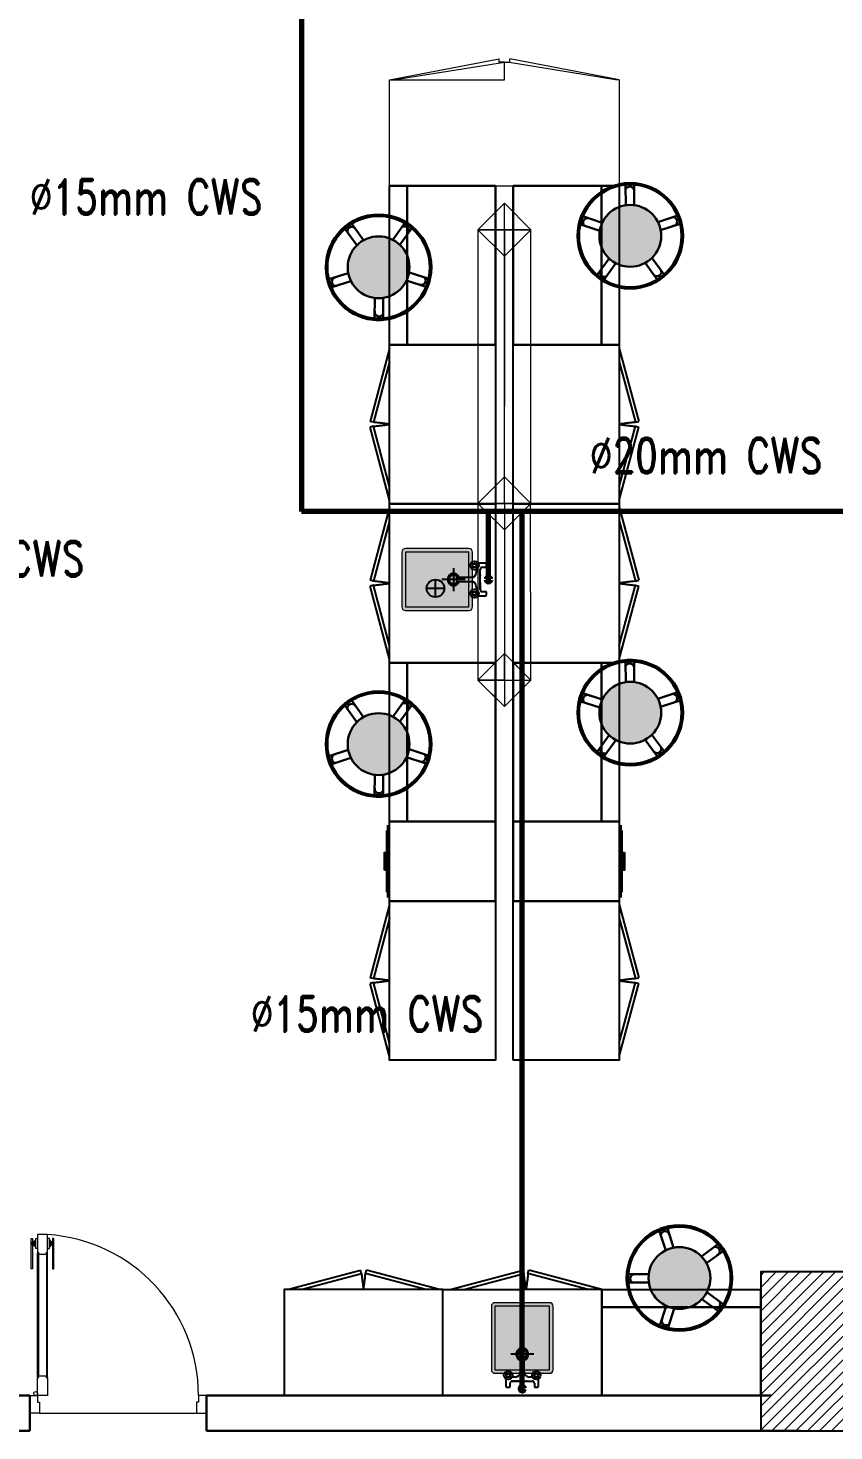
# Model space of a CAD drawing. Extents: x 800 to 995, y 398 to 804.
# Drawn here: x 901.81 to 906.37, y 526.09 to 534.03 of the extents above; entities that cross this region are included whole.
import ezdxf

# ---------------------------------------------------------------- set-up
doc = ezdxf.new("R2010")
doc.units = 0
doc.header["$MEASUREMENT"] = 0
doc.linetypes.add('ACAD_ISO02W100', pattern=[15, 12, -3])
doc.linetypes.add('DASHED', pattern=[19.05, 12.7, -6.35])
doc.layers.get('0').update_dxf_attribs({"color": 252, "linetype": 'CONTINUOUS', "lineweight": 30})
for name, color, linetype in [('-FUR', 252, 'CONTINUOUS'), ('LAYER8', 3, 'CONTINUOUS'), ('SAN', 2, 'CONTINUOUS')]:
    doc.layers.add(name, color=color, linetype=linetype)
for name, color, linetype, lineweight in [('Column', 6, 'CONTINUOUS', 25), ('DOOR', 30, 'CONTINUOUS', 9), ('hatch', 252, 'CONTINUOUS', 9), ('P-C-WATER', 5, 'CONTINUOUS', 70), ('P-TEXT', 1, 'CONTINUOUS', 25), ('Wall', 252, 'CONTINUOUS', 30), ('WINDOW', 252, 'CONTINUOUS', 5)]:
    doc.layers.add(name, color=color, linetype=linetype, lineweight=lineweight)
doc.styles.add('ROMANC', font='romand.shx')

# ---------------------------------------------------------------- blocks, each defined once
blk = doc.blocks.new('YY5Y5')
at = {"layer": 'SAN', "color": 1}
for p, q in [((433.83, 542.04), (433.83, 538.56)), ((435.73, 542.41), (434.2, 542.41)), ((435.73, 540.55), (435.73, 542.41)), ((446.18, 539.55), (436.73, 539.55)), ((443.04, 539.55), (446.16, 539.55)), ((447.16, 542.41), (447.16, 540.55)), ((448.69, 542.41), (447.16, 542.41)), ((449.07, 538.56), (449.07, 542.04)), ((434.16, 537.56), (433.7, 538.02)), ((434.16, 536.15), (433.7, 535.69)), ((435.58, 537.56), (436.04, 538.02)), ((435.58, 536.15), (436.04, 535.69)), ((436.72, 537.65), (438.25, 537.65)), ((440.5, 535.4), (440.5, 528.74)), ((442.4, 528.74), (442.4, 535.4)), ((444.65, 537.65), (446.18, 537.65)), ((447.32, 537.56), (446.86, 538.02)), ((447.32, 536.15), (446.86, 535.69)), ((448.74, 537.56), (449.2, 538.02)), ((448.74, 536.15), (449.2, 535.69)), ((440.87, 528.36), (442.03, 528.36))]:
    blk.add_line(p, q, dxfattribs=at)
at = {"layer": 'SAN', "color": 1, "linetype": 'Continuous'}
blk.add_line((439.23, 539.55), (439.86, 539.55), dxfattribs=at)
at = {"layer": 'SAN', "color": 2, "linetype": 'DASHED'}
for points in [[(441.45, 532.42), (441.45, 521.63)], [(436.06, 527.03), (446.84, 527.03)]]:
    blk.add_lwpolyline(points, dxfattribs=at)
at = {"layer": 'SAN', "color": 1}
for centre, radius in [((434.87, 536.85), 2), ((448.03, 536.85), 2), ((434.87, 536.85), 1), ((434.87, 536.85), 0.8), ((448.03, 536.85), 1), ((448.03, 536.85), 0.8)]:
    blk.add_circle(centre, radius, dxfattribs=at)
for centre, radius, start, end in [((434.2, 542.04), 0.375, 90, 180), ((436.73, 540.55), 1, 180, 270), ((446.16, 540.55), 1, 270, 0), ((448.69, 542.04), 0.375, 0, 90), ((438.25, 535.4), 2.25, 0, 90), ((444.65, 535.4), 2.25, 90, 180), ((441.45, 527.03), 2.86, 109.43194, 70.56806), ((441.45, 527.03), 2.08, 117.27647, 62.72353), ((440.87, 528.74), 0.375, 180, 270), ((442.03, 528.74), 0.375, 270, 360)]:
    blk.add_arc(centre, radius, start, end, dxfattribs=at)
blk = doc.blocks.new('fd')
at = {"layer": '-FUR'}
h = blk.add_hatch(color=254, dxfattribs=at)
h.paths.add_polyline_path([(1322.6636, 576.6994), (1322.3536, 576.6994), (1322.3536, 577.0594), (1322.6636, 577.0594)], flags=16)
edge = h.paths.add_edge_path()
edge.add_line((1322.6636, 576.6794), (1322.3536, 576.6794))
edge.add_arc((1322.3536, 576.6994), 0.02, 180, 270, ccw=False)
edge.add_line((1322.3336, 576.6994), (1322.3336, 577.0594))
edge.add_arc((1322.3536, 577.0594), 0.02, 90, 180, ccw=False)
edge.add_line((1322.3536, 577.0794), (1322.6636, 577.0794))
edge.add_arc((1322.6636, 577.0594), 0.02, 0, 90, ccw=False)
edge.add_line((1322.6836, 577.0594), (1322.6836, 576.6994))
edge.add_arc((1322.6636, 576.6994), 0.02, -90, 0, ccw=False)
blk.add_hatch(color=253, dxfattribs=at).paths.add_polyline_path([(1322.6636, 577.0594), (1322.6636, 576.6994), (1322.3536, 576.6994), (1322.3536, 577.0594)])
h = blk.add_hatch(color=251, dxfattribs=at)
h.paths.add_polyline_path([(1322.6337, 577.0294), (1322.6636, 577.0594), (1322.6636, 576.6994), (1322.6336, 576.7294)])
h.paths.add_polyline_path([(1322.6336, 576.7294), (1322.6636, 576.6994), (1322.3536, 576.6994), (1322.3836, 576.7294)])
h = blk.add_hatch(color=252, dxfattribs=at)
h.paths.add_polyline_path([(1322.3836, 577.0294), (1322.3536, 577.0594), (1322.6636, 577.0594), (1322.6337, 577.0294)])
h.paths.add_polyline_path([(1322.3836, 576.7294), (1322.3536, 576.6994), (1322.3536, 577.0594), (1322.3836, 577.0294)])
for p, q in [((1322.4784, 577.2056), (1322.0597, 577.2056)), ((1322.4784, 577.2056), (1322.9597, 577.2056)), ((1322.0597, 576.6056), (1322.5097, 576.6056)), ((1322.9597, 576.6056), (1322.5097, 576.6056))]:
    blk.add_line(p, q, dxfattribs=at)
at = {"layer": '-FUR', "linetype": 'ACAD_ISO02W100'}
for p, q in [((1322.0597, 577.2056), (1322.5097, 577.2056)), ((1322.9597, 577.2056), (1322.5097, 577.2056)), ((1322.0997, 576.6056), (1322.5133, 576.4948)), ((1322.177, 576.6056), (1322.5185, 576.5141)), ((1322.8824, 576.6056), (1322.541, 576.5141)), ((1322.9597, 576.6056), (1322.5462, 576.4948)), ((1322.5185, 576.5141), (1322.5133, 576.4948)), ((1322.541, 576.5141), (1322.5462, 576.4948))]:
    blk.add_line(p, q, dxfattribs=at)
for centre, start, end in [((1324.045, 576.3727), 171.26112, 174.70691), ((1321.0144, 576.3727), 5.29309, 8.73888)]:
    blk.add_arc(centre, 1.5331, start, end, dxfattribs=at)
for p, q in [((1322.0597, 577.2056), (1322.0597, 576.6056)), ((1322.9597, 577.2056), (1322.9597, 576.6056))]:
    blk.add_line(p, q)
blk.add_lwpolyline([(1322.6636, 576.6794), (1322.3536, 576.6794, -0.414214), (1322.3336, 576.6994), (1322.3336, 577.0594, -0.414214), (1322.3536, 577.0794), (1322.6636, 577.0794, -0.414214), (1322.6836, 577.0594), (1322.6836, 576.6994, -0.414214)], format="xyb", close=True)
blk.add_lwpolyline([(1322.6636, 576.6794), (1322.3536, 576.6794, -0.414214), (1322.3336, 576.6994), (1322.3336, 577.0594, -0.414214), (1322.3536, 577.0794), (1322.6636, 577.0794, -0.414214), (1322.6836, 577.0594), (1322.6836, 576.6994, -0.414214)], format="xyb", close=True)
blk.add_lwpolyline([(1322.6636, 576.6994), (1322.3536, 576.6994), (1322.3536, 577.0594), (1322.6636, 577.0594)], close=True)
at = {"extrusion": (0, 0, -1), "xscale": 0.0121000000000322, "yscale": 0.0121000000000322, "zscale": -0.0121}
blk.add_blockref('YY5Y5', (-1327.8502, 570.5947), dxfattribs=at)
blk = doc.blocks.new('juy')
blk.add_line((1322.9597, 577.2056), (1322.9597, 576.6056))
blk.add_blockref('fd', (0, 0))
blk = doc.blocks.new('vfd')
at = {"layer": '-FUR'}
h = blk.add_hatch(color=254, dxfattribs=at)
h.paths.add_polyline_path([(1316.635, 565.8296), (1316.635, 566.1396), (1316.275, 566.1396), (1316.275, 565.8296)], flags=16)
edge = h.paths.add_edge_path()
edge.add_line((1316.655, 565.8296), (1316.655, 566.1396))
edge.add_ellipse((1316.635, 566.1396), major_axis=(-0.0141, -0.0141), ratio=1, start_angle=135, end_angle=225)
edge.add_line((1316.635, 566.1596), (1316.275, 566.1596))
edge.add_ellipse((1316.275, 566.1396), major_axis=(-0.0141, -0.0141), ratio=1, start_angle=225, end_angle=315)
edge.add_line((1316.255, 566.1396), (1316.255, 565.8296))
edge.add_ellipse((1316.275, 565.8296), major_axis=(0.0141, -0.0141), ratio=1, start_angle=225, end_angle=315)
edge.add_line((1316.275, 565.8096), (1316.635, 565.8096))
edge.add_ellipse((1316.635, 565.8296), major_axis=(0.0141, -0.0141), ratio=1, start_angle=-45, end_angle=45)
blk.add_hatch(color=253, dxfattribs=at).paths.add_polyline_path([(1316.275, 565.8296), (1316.635, 565.8296), (1316.635, 566.1396), (1316.275, 566.1396)])
h = blk.add_hatch(color=251, dxfattribs=at)
h.paths.add_polyline_path([(1316.305, 565.8596), (1316.275, 565.8296), (1316.635, 565.8296), (1316.605, 565.8596)])
h.paths.add_polyline_path([(1316.605, 565.8596), (1316.635, 565.8296), (1316.635, 566.1396), (1316.605, 566.1096)])
h = blk.add_hatch(color=252, dxfattribs=at)
h.paths.add_polyline_path([(1316.305, 566.1096), (1316.275, 566.1396), (1316.275, 565.8296), (1316.305, 565.8596)])
h.paths.add_polyline_path([(1316.605, 566.1096), (1316.635, 566.1396), (1316.275, 566.1396), (1316.305, 566.1096)])
blk.add_lwpolyline([(1316.655, 565.8296), (1316.655, 566.1396, 0.414214), (1316.635, 566.1596), (1316.275, 566.1596, 0.414214), (1316.255, 566.1396), (1316.255, 565.8296, 0.414214), (1316.275, 565.8096), (1316.635, 565.8096, 0.414214)], format="xyb", close=True)
blk.add_lwpolyline([(1316.655, 565.8296), (1316.655, 566.1396, 0.414214), (1316.635, 566.1596), (1316.275, 566.1596, 0.414214), (1316.255, 566.1396), (1316.255, 565.8296, 0.414214), (1316.275, 565.8096), (1316.635, 565.8096, 0.414214)], format="xyb", close=True)
blk.add_lwpolyline([(1316.635, 565.8296), (1316.635, 566.1396), (1316.275, 566.1396), (1316.275, 565.8296)], close=True)
at = {"layer": 'LAYER8'}
for p, q in [((1316.465, 566.0846), (1316.465, 565.9846)), ((1316.415, 566.0346), (1316.515, 566.0346))]:
    blk.add_line(p, q, dxfattribs=at)
blk.add_circle((1316.465, 566.0346), 0.05, dxfattribs=at)
at = {"xscale": 0.0121, "yscale": 0.0121, "zscale": 0.0121, "rotation": 89.99999999999997}
blk.add_blockref('YY5Y5', (1322.7397, 560.6431), dxfattribs=at)

msp = doc.modelspace()

# ---------------------------------------------------------------- hatches: boundary and pattern name
h = msp.add_hatch(color=256)
h.set_gradient(color1=(132, 132, 132), name='SPHERICAL')
h.paths.add_polyline_path([(905.0434, 532.8558, 1), (905.3934, 532.8558, 1)])
h = msp.add_hatch(color=256)
h.set_gradient(color1=(132, 132, 132), name='SPHERICAL')
h.paths.add_polyline_path([(903.9681, 532.6778, 1), (903.6181, 532.6778, 1)])
h = msp.add_hatch(color=256)
h.set_gradient(color1=(132, 132, 132), name='SPHERICAL')
h.paths.add_polyline_path([(905.0434, 530.1558, 1), (905.3934, 530.1558, 1)])
h = msp.add_hatch(color=256)
h.set_gradient(color1=(132, 132, 132), name='SPHERICAL')
h.paths.add_polyline_path([(903.9681, 529.9778, 1), (903.6181, 529.9778, 1)])
h = msp.add_hatch(color=256)
h.set_gradient(color1=(132, 132, 132), name='SPHERICAL')
h.paths.add_polyline_path([(905.4969, 526.7797, 1), (905.4969, 527.1297, 1)])
at = {"layer": 'hatch'}
h = msp.add_hatch(dxfattribs=at)
h.set_pattern_fill('ANSI31', color=252, scale=0.015, style=0)
h.set_pattern_definition([(45, (1133.39005, 203.866713), (-0.0336759605, 0.0336759605), [])])
h.paths.add_polyline_path([(905.9579, 526.0888), (906.8579, 526.0888), (906.8579, 526.9888), (905.9579, 526.9888)])

# ---------------------------------------------------------------- linework, layer by layer
at = {"layer": '-FUR', "linetype": 'ACAD_ISO02W100'}
for p, q in [((903.8557, 532.2388), (903.8557, 533.1388)), ((905.1557, 533.1388), (905.1557, 532.2388)), ((903.8557, 532.2188), (903.7449, 531.8052)), ((904.4557, 532.2388), (904.4557, 531.3388)), ((904.5557, 531.3388), (904.5557, 532.2388)), ((905.1557, 532.2188), (905.2666, 531.8052)), ((903.8557, 532.1415), (903.7643, 531.8)), ((905.1557, 532.1415), (905.2472, 531.8)), ((903.7643, 531.8), (903.7449, 531.8052)), ((903.7643, 531.7775), (903.7449, 531.7723)), ((903.8557, 531.3588), (903.7449, 531.7723)), ((903.8557, 531.4361), (903.7643, 531.7775)), ((905.1557, 531.4361), (905.2472, 531.7775)), ((905.1557, 531.3588), (905.2666, 531.7723)), ((905.2472, 531.8), (905.2666, 531.8052)), ((905.2472, 531.7775), (905.2666, 531.7723)), ((903.8557, 531.3188), (903.7449, 530.9052)), ((904.4557, 531.3388), (904.4557, 530.4388)), ((904.5557, 530.4388), (904.5557, 531.3388)), ((905.1557, 531.3188), (905.2666, 530.9052)), ((903.8557, 531.2415), (903.7643, 530.9)), ((905.1557, 531.2415), (905.2472, 530.9)), ((903.7643, 530.9), (903.7449, 530.9052)), ((903.7643, 530.8775), (903.7449, 530.8723)), ((903.8557, 530.4588), (903.7449, 530.8723)), ((903.8557, 530.5361), (903.7643, 530.8775)), ((905.1557, 530.5361), (905.2472, 530.8775)), ((905.1557, 530.4588), (905.2666, 530.8723)), ((905.2472, 530.9), (905.2666, 530.9052)), ((905.2472, 530.8775), (905.2666, 530.8723)), ((903.8557, 529.5388), (903.8557, 530.4388)), ((905.1557, 530.4388), (905.1557, 529.5388)), ((904.4557, 529.0888), (904.4557, 529.5388)), ((904.5557, 529.5388), (904.5557, 529.0888)), ((903.8557, 529.0688), (903.7449, 528.6552)), ((904.4557, 529.0888), (904.4557, 528.1888)), ((904.5557, 528.1888), (904.5557, 529.0888)), ((905.1557, 529.0688), (905.2666, 528.6552)), ((903.8557, 528.9915), (903.7643, 528.65)), ((905.1557, 528.9915), (905.2472, 528.65)), ((903.7643, 528.65), (903.7449, 528.6552)), ((905.2472, 528.65), (905.2666, 528.6552)), ((903.7643, 528.6275), (903.7449, 528.6223)), ((903.8557, 528.2088), (903.7449, 528.6223)), ((903.8557, 528.2861), (903.7643, 528.6275)), ((905.1557, 528.2861), (905.2472, 528.6275)), ((905.1557, 528.2088), (905.2666, 528.6223)), ((905.2472, 528.6275), (905.2666, 528.6223)), ((903.2779, 526.8888), (903.6915, 526.9996)), ((903.3552, 526.8888), (903.6966, 526.9803)), ((903.6966, 526.9803), (903.6915, 526.9996)), ((903.7192, 526.9803), (903.7243, 526.9996)), ((904.0606, 526.8888), (903.7192, 526.9803)), ((904.1379, 526.8888), (903.7243, 526.9996)), ((905.0579, 526.8888), (905.9579, 526.8888)), ((903.2579, 526.2888), (904.1579, 526.2888))]:
    msp.add_line(p, q, dxfattribs=at)
at = {"layer": '-FUR'}
for p, q in [((903.8457, 529.1088), (903.8457, 529.5188)), ((905.1657, 529.5188), (905.1657, 529.1088)), ((903.8407, 529.1388), (903.8407, 529.4888)), ((905.1707, 529.4888), (905.1707, 529.1388))]:
    msp.add_line(p, q, dxfattribs=at)
for points in [[(904.4557, 532.2388), (904.4557, 531.3388), (903.8557, 531.3388), (903.8557, 532.2388)], [(904.5557, 531.3388), (904.5557, 532.2388), (905.1557, 532.2388), (905.1557, 531.3388)], [(904.4557, 531.3388), (904.4557, 530.4388), (903.8557, 530.4388), (903.8557, 531.3388)], [(904.5557, 530.4388), (904.5557, 531.3388), (905.1557, 531.3388), (905.1557, 530.4388)], [(903.8557, 529.0888), (903.8557, 529.5388), (904.4557, 529.5388), (904.4557, 529.0888)], [(905.1557, 529.5388), (905.1557, 529.0888), (904.5557, 529.0888), (904.5557, 529.5388)], [(904.4557, 529.0888), (904.4557, 528.1888), (903.8557, 528.1888), (903.8557, 529.0888)], [(904.5557, 528.1888), (904.5557, 529.0888), (905.1557, 529.0888), (905.1557, 528.1888)], [(903.2579, 526.2888), (904.1579, 526.2888), (904.1579, 526.8888), (903.2579, 526.8888)]]:
    msp.add_lwpolyline(points, close=True, dxfattribs=at)
at = {"layer": '-FUR', "color": 1}
for points in [[(903.8257, 529.2638), (903.8257, 529.3638), (903.8357, 529.3638), (903.8357, 529.2638)], [(905.1857, 529.3638), (905.1857, 529.2638), (905.1757, 529.2638), (905.1757, 529.3638)]]:
    msp.add_lwpolyline(points, close=True, dxfattribs=at)
at = {"layer": '-FUR', "linetype": 'ACAD_ISO02W100'}
for centre, start, end in [((903.6228, 530.2735), 81.26112, 84.70691), ((903.6228, 533.3041), 275.29309, 278.73888), ((905.3887, 530.2735), 95.29309, 98.73888), ((905.3887, 533.3041), 261.26112, 264.70691), ((903.6228, 529.3735), 81.26112, 84.70691), ((903.6228, 532.4041), 275.29309, 278.73888), ((905.3887, 529.3735), 95.29309, 98.73888), ((905.3887, 532.4041), 261.26112, 264.70691), ((903.6228, 527.1235), 81.26112, 84.70691), ((905.3887, 527.1235), 95.29309, 98.73888), ((903.6228, 530.1541), 275.29309, 278.73888), ((905.3887, 530.1541), 261.26112, 264.70691), ((905.2232, 527.1217), 185.29309, 188.73888), ((902.1926, 527.1217), 351.26112, 354.70691)]:
    msp.add_arc(centre, 1.5331, start, end, dxfattribs=at)
for p, q in [((904.4557, 533.1388), (903.8557, 533.1388)), ((903.8557, 533.1388), (903.9557, 533.1388)), ((903.9557, 533.1388), (903.9557, 532.2388)), ((904.4557, 532.2388), (904.4557, 533.1388)), ((905.1557, 533.1388), (904.5557, 533.1388)), ((904.5557, 533.1388), (904.5557, 532.2388)), ((905.0557, 532.2388), (905.0557, 533.1388)), ((905.1927, 533.0289), (905.1922, 533.1422)), ((905.2305, 533.1549), (905.203, 533.1548)), ((905.2401, 533.0295), (905.2406, 533.1449)), ((904.9377, 532.9598), (904.9293, 532.9336)), ((905.0599, 532.9301), (904.9503, 532.9663)), ((905.375, 532.9338), (905.4827, 532.9692)), ((905.5065, 532.9367), (905.4979, 532.9628)), ((903.6706, 532.8027), (903.6037, 532.8941)), ((903.6272, 532.9269), (903.605, 532.9106)), ((903.7086, 532.831), (903.6412, 532.9247)), ((903.8741, 532.8329), (903.9404, 532.9248)), ((903.9128, 532.8055), (903.981, 532.8986)), ((903.9788, 532.9126), (903.9565, 532.9286)), ((905.0458, 532.8849), (904.9379, 532.9195)), ((905.3902, 532.8888), (905.5001, 532.924)), ((905.0987, 532.7281), (905.0305, 532.635)), ((905.1374, 532.7007), (905.0711, 532.6088)), ((905.3029, 532.7026), (905.3703, 532.6089)), ((905.3409, 532.7309), (905.4078, 532.6395)), ((903.6213, 532.6448), (903.5113, 532.6096)), ((903.9657, 532.6487), (904.0736, 532.6141)), ((905.0327, 532.621), (905.055, 532.605)), ((905.3843, 532.6067), (905.4065, 532.623)), ((903.505, 532.5969), (903.5136, 532.5708)), ((903.6364, 532.5999), (903.5288, 532.5644)), ((903.9516, 532.6035), (904.0612, 532.5673)), ((904.0738, 532.5738), (904.0822, 532.6)), ((903.7714, 532.5041), (903.7709, 532.3887)), ((903.8188, 532.5047), (903.8192, 532.3914)), ((903.781, 532.3787), (903.8085, 532.3788)), ((903.8557, 532.2388), (904.4557, 532.2388)), ((904.5557, 532.2388), (905.1557, 532.2388)), ((905.1557, 532.2388), (905.0557, 532.2388)), ((904.4557, 530.4388), (903.8557, 530.4388)), ((903.8557, 530.4388), (903.9557, 530.4388)), ((903.9557, 530.4388), (903.9557, 529.5388)), ((904.4557, 529.5388), (904.4557, 530.4388)), ((905.1557, 530.4388), (904.5557, 530.4388)), ((904.5557, 530.4388), (904.5557, 529.5388)), ((905.0557, 529.5388), (905.0557, 530.4388)), ((905.1927, 530.3289), (905.1922, 530.4422)), ((905.2305, 530.4549), (905.203, 530.4548)), ((905.2401, 530.3295), (905.2406, 530.4449)), ((904.9377, 530.2598), (904.9293, 530.2336)), ((905.0599, 530.2301), (904.9503, 530.2663)), ((905.375, 530.2338), (905.4827, 530.2692)), ((905.5065, 530.2367), (905.4979, 530.2628)), ((903.6706, 530.1027), (903.6037, 530.1941)), ((903.6272, 530.2269), (903.605, 530.2106)), ((903.7086, 530.131), (903.6412, 530.2247)), ((903.8741, 530.1329), (903.9404, 530.2248)), ((903.9128, 530.1055), (903.981, 530.1986)), ((903.9788, 530.2126), (903.9565, 530.2286)), ((905.0458, 530.1849), (904.9379, 530.2195)), ((905.3902, 530.1888), (905.5001, 530.224)), ((905.0987, 530.0281), (905.0305, 529.935)), ((905.1374, 530.0007), (905.0711, 529.9088)), ((905.3029, 530.0026), (905.3703, 529.9089)), ((905.3409, 530.0309), (905.4078, 529.9395)), ((903.6213, 529.9448), (903.5113, 529.9096)), ((903.9657, 529.9487), (904.0736, 529.9141)), ((905.0327, 529.921), (905.055, 529.905)), ((905.3843, 529.9067), (905.4065, 529.923)), ((903.505, 529.8969), (903.5136, 529.8708)), ((903.6364, 529.8999), (903.5288, 529.8644)), ((903.9516, 529.9035), (904.0612, 529.8673)), ((904.0738, 529.8738), (904.0822, 529.9)), ((903.7714, 529.8041), (903.7709, 529.6887)), ((903.8188, 529.8047), (903.8192, 529.6914)), ((903.781, 529.6787), (903.8085, 529.6788)), ((903.8557, 529.5388), (904.4557, 529.5388)), ((904.5557, 529.5388), (905.1557, 529.5388)), ((905.1557, 529.5388), (905.0557, 529.5388)), ((905.419, 527.1114), (905.3836, 527.219)), ((905.4161, 527.2429), (905.3899, 527.2343)), ((905.4639, 527.1265), (905.4287, 527.2365)), ((905.6218, 527.0772), (905.7133, 527.1442)), ((905.746, 527.1206), (905.7297, 527.1428)), ((905.6501, 527.0392), (905.7438, 527.1066)), ((905.3232, 526.9764), (905.2078, 526.9769)), ((905.1979, 526.9669), (905.198, 526.9394)), ((905.3238, 526.929), (905.2105, 526.9286)), ((905.0579, 526.8888), (905.0579, 526.2888)), ((905.6246, 526.8351), (905.7177, 526.7668)), ((905.652, 526.8737), (905.7439, 526.8075)), ((905.9579, 526.2888), (905.9579, 526.8888)), ((905.9579, 526.8888), (905.9579, 526.7888)), ((905.9579, 526.7888), (905.0579, 526.7888)), ((905.4226, 526.7962), (905.3864, 526.6866)), ((905.4678, 526.7821), (905.4332, 526.6742)), ((905.7317, 526.7691), (905.7478, 526.7914)), ((905.3929, 526.674), (905.4191, 526.6656)), ((905.0579, 526.2888), (905.9579, 526.2888))]:
    msp.add_line(p, q)
for centre, radius in [((905.2184, 532.8558), 0.299), ((905.2184, 532.8558), 0.29), ((905.2184, 532.8558), 0.175), ((903.7931, 532.6778), 0.299), ((903.7931, 532.6778), 0.29), ((903.7931, 532.6778), 0.175), ((905.2184, 530.1558), 0.299), ((905.2184, 530.1558), 0.29), ((905.2184, 530.1558), 0.175), ((903.7931, 529.9778), 0.299), ((903.7931, 529.9778), 0.29), ((903.7931, 529.9778), 0.175), ((905.4969, 526.9547), 0.299), ((905.4969, 526.9547), 0.29), ((905.4969, 526.9547), 0.175)]:
    msp.add_circle(centre, radius)
for centre, radius, start, end in [((905.2054, 533.1419), 0.0131, 100.27962, 178.34598), ((905.2154, 533.1094), 0.025, 348.82483, 157.06505), ((905.2306, 533.1449), 0.01, 0.20885, 90.20885), ((904.9423, 532.9319), 0.0131, 172.27962, 250.34598), ((904.9472, 532.9567), 0.01, 72.20885, 162.20885), ((904.9762, 532.9313), 0.025, 60.82483, 229.06505), ((905.4586, 532.937), 0.025, 276.82483, 85.06505), ((905.4864, 532.9566), 0.0131, 28.27962, 106.34598), ((905.497, 532.9335), 0.01, 288.20885, 18.20885), ((903.6145, 532.9016), 0.0131, 136.27962, 214.34598), ((903.6417, 532.8812), 0.025, 24.82483, 193.06505), ((903.6331, 532.9188), 0.01, 36.20885, 126.20885), ((903.9398, 532.8847), 0.025, 312.82483, 121.06505), ((903.9508, 532.9168), 0.0131, 64.27962, 142.34598), ((903.9729, 532.9044), 0.01, 324.20885, 54.20885), ((903.5529, 532.5966), 0.025, 96.82483, 265.06505), ((904.0353, 532.6023), 0.025, 240.82483, 49.06505), ((905.0386, 532.6292), 0.01, 144.20885, 234.20885), ((905.0717, 532.6489), 0.025, 132.82483, 301.06505), ((905.3698, 532.6524), 0.025, 204.82483, 13.06505), ((905.397, 532.6321), 0.0131, 316.27962, 34.34598), ((903.5145, 532.6001), 0.01, 108.20885, 198.20885), ((903.5251, 532.577), 0.0131, 208.27962, 286.34598), ((904.0643, 532.5769), 0.01, 252.20885, 342.20885), ((904.0692, 532.6017), 0.0131, 352.27962, 70.34598), ((905.0607, 532.6168), 0.0131, 244.27962, 322.34598), ((905.3784, 532.6148), 0.01, 216.20885, 306.20885), ((903.7809, 532.3887), 0.01, 180.20885, 270.20885), ((903.7961, 532.4242), 0.025, 168.82483, 337.06505), ((903.8061, 532.3917), 0.0131, 280.27962, 358.34598), ((905.2054, 530.4419), 0.0131, 100.27962, 178.34598), ((905.2154, 530.4094), 0.025, 348.82483, 157.06505), ((905.2306, 530.4449), 0.01, 0.20885, 90.20885), ((904.9423, 530.2319), 0.0131, 172.27962, 250.34598), ((904.9472, 530.2567), 0.01, 72.20885, 162.20885), ((904.9762, 530.2313), 0.025, 60.82483, 229.06505), ((905.4586, 530.237), 0.025, 276.82483, 85.06505), ((905.4864, 530.2566), 0.0131, 28.27962, 106.34598), ((905.497, 530.2335), 0.01, 288.20885, 18.20885), ((903.6145, 530.2016), 0.0131, 136.27962, 214.34598), ((903.6417, 530.1812), 0.025, 24.82483, 193.06505), ((903.6331, 530.2188), 0.01, 36.20885, 126.20885), ((903.9398, 530.1847), 0.025, 312.82483, 121.06505), ((903.9508, 530.2168), 0.0131, 64.27962, 142.34598), ((903.9729, 530.2044), 0.01, 324.20885, 54.20885), ((903.5529, 529.8966), 0.025, 96.82483, 265.06505), ((904.0353, 529.9023), 0.025, 240.82483, 49.06505), ((905.0386, 529.9292), 0.01, 144.20885, 234.20885), ((905.0717, 529.9489), 0.025, 132.82483, 301.06505), ((905.3698, 529.9524), 0.025, 204.82483, 13.06505), ((905.397, 529.9321), 0.0131, 316.27962, 34.34598), ((903.5145, 529.9001), 0.01, 108.20885, 198.20885), ((903.5251, 529.877), 0.0131, 208.27962, 286.34598), ((904.0643, 529.8769), 0.01, 252.20885, 342.20885), ((904.0692, 529.9017), 0.0131, 352.27962, 70.34598), ((905.0607, 529.9168), 0.0131, 244.27962, 322.34598), ((905.3784, 529.9148), 0.01, 216.20885, 306.20885), ((903.7809, 529.6887), 0.01, 180.20885, 270.20885), ((903.7961, 529.7242), 0.025, 168.82483, 337.06505), ((903.8061, 529.6917), 0.0131, 280.27962, 358.34598), ((905.3962, 527.2227), 0.0131, 118.27962, 196.34598), ((905.4157, 527.195), 0.025, 6.82483, 175.06505), ((905.4192, 527.2334), 0.01, 18.20885, 108.20885), ((905.7207, 527.1333), 0.0131, 46.27962, 124.34598), ((905.7003, 527.1062), 0.025, 294.82483, 103.06505), ((905.7379, 527.1147), 0.01, 306.20885, 36.20885), ((905.2079, 526.9669), 0.01, 90.20885, 180.20885), ((905.2433, 526.9517), 0.025, 78.82483, 247.06505), ((905.2109, 526.9417), 0.0131, 190.27962, 268.34598), ((905.7038, 526.808), 0.025, 222.82483, 31.06505), ((905.7236, 526.7749), 0.01, 234.20885, 324.20885), ((905.7359, 526.7971), 0.0131, 334.27962, 52.34598), ((905.396, 526.6836), 0.01, 162.20885, 252.20885), ((905.4214, 526.7126), 0.025, 150.82483, 319.06505), ((905.4209, 526.6786), 0.0131, 262.27962, 340.34598)]:
    msp.add_arc(centre, radius, start, end)
at = {"layer": 'Column', "color": 252}
msp.add_lwpolyline([(905.9579, 526.0888), (906.8579, 526.0888), (906.8579, 526.9888), (905.9579, 526.9888)], close=True, dxfattribs=at)
at = {"layer": 'DOOR', "color": 252}
for p, q in [((901.8618, 526.3949), (901.8618, 527.0948)), ((901.8668, 527.0948), (901.8668, 526.3949)), ((901.9134, 527.0948), (901.9134, 526.3949)), ((901.9184, 526.3949), (901.9184, 527.0948))]:
    msp.add_line(p, q, dxfattribs=at)
at = {"layer": 'DOOR', "color": 251}
msp.add_line((901.8734, 526.1894), (902.7623, 526.1894), dxfattribs=at)
at = {"layer": 'DOOR', "color": 1}
for points in [[(901.8339, 527.0058), (901.8259, 527.0058), (901.8259, 527.1782), (901.8339, 527.1782)], [(901.8457, 527.1603), (901.8392, 527.1603), (901.8392, 527.1401), (901.8457, 527.1401)], [(901.9345, 527.1603), (901.941, 527.1603), (901.941, 527.1401), (901.9345, 527.1401)], [(901.9463, 527.0058), (901.9543, 527.0058), (901.9543, 527.1782), (901.9463, 527.1782)]]:
    msp.add_lwpolyline(points, close=True, dxfattribs=at)
for points in [[(901.8339, 527.1601, -1), (901.8392, 527.1601), (901.8392, 527.1601), (901.8392, 527.1404), (901.8392, 527.1404, -1), (901.8339, 527.1404), (901.8339, 527.1404)], [(901.9463, 527.1601, 1), (901.941, 527.1601), (901.941, 527.1601), (901.941, 527.1404), (901.941, 527.1404, 1), (901.9463, 527.1404), (901.9463, 527.1404)]]:
    msp.add_lwpolyline(points, format="xyb", close=True, dxfattribs=at)
for points in [[(901.8512, 527.133), (901.8457, 527.133), (901.8457, 527.1675), (901.8512, 527.1675)], [(901.8623, 527.1226), (901.8512, 527.1226), (901.8512, 527.1782), (901.8623, 527.1782)], [(901.929, 527.133), (901.9345, 527.133), (901.9345, 527.1675), (901.929, 527.1675)]]:
    msp.add_lwpolyline(points, dxfattribs=at)
at = {"layer": 'DOOR', "color": 5}
for points in [[(901.8668, 527.1004), (901.8668, 527.0893), (901.9134, 527.0893), (901.9134, 527.1004), (901.9179, 527.1004), (901.9179, 527.2004), (901.9179, 527.2004), (901.8623, 527.2004), (901.8623, 527.1004)], [(901.8668, 526.3894), (901.8668, 526.4005), (901.9134, 526.4005), (901.9134, 526.3894), (901.9179, 526.3894), (901.9179, 526.2894), (901.9179, 526.2894), (901.8623, 526.2894), (901.8623, 526.3894)], [(901.8179, 526.1894), (901.8179, 526.2894), (901.8623, 526.2894), (901.8623, 526.2515), (901.8734, 526.2515), (901.8734, 526.1894)], [(902.8179, 526.1894), (902.8179, 526.2894), (902.7733, 526.2894), (902.7733, 526.2515), (902.7622, 526.2515), (902.7623, 526.1894)]]:
    msp.add_lwpolyline(points, close=True, dxfattribs=at)
msp.add_lwpolyline([(901.9179, 527.1226), (901.929, 527.1226), (901.929, 527.1782), (901.9179, 527.1782)], dxfattribs=at)
for points in [[(901.8668, 527.0899), (901.8668, 527.0899, -1), (901.8668, 527.0998)], [(901.9134, 527.0899), (901.9134, 527.0899, 1), (901.9134, 527.0998)], [(901.8668, 526.3999), (901.8668, 526.3999, 1), (901.8668, 526.39)], [(901.9134, 526.3999), (901.9134, 526.3999, -1), (901.9134, 526.39)]]:
    msp.add_lwpolyline(points, format="xyb", close=True, dxfattribs=at)
msp.add_circle((901.8512, 526.3005), 0.0111, dxfattribs=at)
at = {"layer": 'DOOR', "color": 252}
msp.add_arc((901.8605, 526.2894), 0.9128, 360, 86.39768, dxfattribs=at)
at = {"layer": 'P-C-WATER', "linetype": 'Continuous'}
for p, q in [((903.3563, 535.6139, -0.1), (903.3563, 531.294, -0.1)), ((910.7928, 531.294), (903.3562, 531.294)), ((910.7928, 531.294), (903.3563, 531.294)), ((910.7928, 531.294), (903.3563, 531.294)), ((904.4156, 530.9096), (904.4156, 531.294)), ((904.6067, 526.3402), (904.6067, 531.294))]:
    msp.add_line(p, q, dxfattribs=at)
at = {"layer": 'P-C-WATER', "linetype": 'ByBlock'}
for centre, start, end in [((904.4156, 530.9096), 0, 180), ((904.4156, 530.9096), 180, 0), ((904.6067, 526.3277), 0, 180), ((904.6067, 526.3277), 180, 0)]:
    msp.add_arc(centre, 0.0125, start, end, dxfattribs=at)
at = {"layer": 'Wall', "color": 252, "linetype": 'Continuous'}
for p, q in [((901.8179, 526.2894), (901.7179, 526.2894)), ((901.8179, 526.2894), (901.8179, 526.0894)), ((906.0189, 526.2893), (902.8179, 526.2893)), ((902.8179, 526.2893), (902.8179, 526.0894)), ((901.7177, 526.0894), (901.8179, 526.0894)), ((902.8179, 526.0891), (906.1829, 526.0891))]:
    msp.add_line(p, q, dxfattribs=at)
at = {"layer": 'WINDOW'}
for p, q in [((903.8557, 533.7388), (904.4757, 533.8588)), ((903.8757, 533.7388), (904.5057, 533.8388)), ((904.4757, 533.8388), (904.4757, 533.8588)), ((904.5057, 533.8388), (904.4757, 533.8388)), ((904.5057, 533.7388), (904.5057, 533.8388)), ((904.5057, 533.8388), (904.5357, 533.8388)), ((905.1357, 533.7388), (904.5207, 533.8388)), ((904.5357, 533.8388), (904.5357, 533.8588)), ((905.1557, 533.7388), (904.5357, 533.8588)), ((903.8557, 533.1388), (903.8557, 533.7388)), ((903.8557, 533.7388), (904.5057, 533.7388)), ((903.8557, 533.7388), (903.8757, 533.7388)), ((905.1557, 533.7388), (905.1357, 533.7388)), ((905.1557, 533.7388), (905.1557, 533.1388)), ((903.8557, 533.1388), (905.1557, 533.1388)), ((904.506, 533.0406), (904.356, 532.8906)), ((904.506, 531.3406), (904.506, 533.0406)), ((904.506, 532.8906), (904.506, 533.0406)), ((904.506, 533.0406), (904.656, 532.8906)), ((904.656, 532.8906), (904.356, 532.8906)), ((904.356, 532.8906), (904.356, 531.3406)), ((904.506, 532.7406), (904.356, 532.8906)), ((904.356, 532.8906), (904.656, 532.8906)), ((904.506, 532.8906), (904.506, 532.7406)), ((904.656, 532.8906), (904.506, 532.7406)), ((904.656, 531.3406), (904.656, 532.8906)), ((904.4557, 528.1888), (904.4557, 532.7908)), ((904.5557, 532.7903), (904.5557, 528.1888)), ((904.506, 532.7406), (904.506, 531.8906)), ((904.506, 531.4906), (904.356, 531.3406)), ((904.506, 531.3406), (904.506, 531.4906)), ((904.506, 531.4906), (904.656, 531.3406)), ((904.656, 531.3406), (904.356, 531.3406)), ((904.506, 531.1906), (904.356, 531.3406)), ((904.356, 531.3406), (904.656, 531.3406)), ((904.356, 531.3406), (904.356, 530.3406)), ((904.5557, 531.3388), (904.5057, 531.3388)), ((904.506, 531.3406), (904.506, 531.1906)), ((904.656, 531.3406), (904.506, 531.1906)), ((904.656, 530.3406), (904.6542, 531.3388)), ((904.506, 531.1906), (904.506, 530.3406)), ((904.506, 530.4906), (904.356, 530.3406)), ((904.506, 530.4906), (904.356, 530.3406)), ((904.656, 530.3406), (904.506, 530.4906)), ((904.506, 530.3406), (904.506, 530.4906)), ((904.656, 530.3406), (904.506, 530.4906)), ((904.4557, 530.4403), (904.356, 530.3406)), ((904.5578, 530.4388), (904.656, 530.3406)), ((904.356, 530.3406), (904.656, 530.3406)), ((904.506, 530.1906), (904.356, 530.3406)), ((904.356, 530.3406), (904.656, 530.3406)), ((904.506, 530.3406), (904.356, 530.3406)), ((904.356, 530.3406), (904.506, 530.3406)), ((904.506, 530.1906), (904.356, 530.3406)), ((904.356, 530.3406), (904.656, 530.3406)), ((904.356, 530.3406), (904.656, 530.3406)), ((904.356, 530.3406), (904.4557, 530.2408)), ((904.656, 530.3406), (904.506, 530.1906)), ((904.506, 530.3406), (904.656, 530.3406)), ((904.506, 530.3406), (904.506, 530.1906)), ((904.656, 530.3406), (904.506, 530.1906)), ((904.5557, 530.2403), (904.656, 530.3406))]:
    msp.add_line(p, q, dxfattribs=at)

# ---------------------------------------------------------------- block references
at = {"layer": 'WINDOW', "rotation": 180}
msp.add_blockref('vfd', (2220.5801, 1096.8944), dxfattribs=at)
at = {"layer": 'WINDOW', "xscale": -1, "rotation": 180}
msp.add_blockref('juy', (-417.9018, 1103.4944), dxfattribs=at)

# ---------------------------------------------------------------- texts
at = {"layer": 'P-TEXT', "color": 41, "style": 'ROMANC', "width": 0.75}
for s, p in [('%%C15mm CWS', (901.8186, 532.9767, -0.1)), ('%%C20mm CWS', (904.9889, 531.5112)), ('%%C25mm CWS', (900.8099, 530.9278)), ('%%C15mm CWS', (903.0691, 528.3504))]:
    msp.add_text(s, height=0.2, dxfattribs=at).set_placement(p)

doc.saveas('drawing.dxf')
